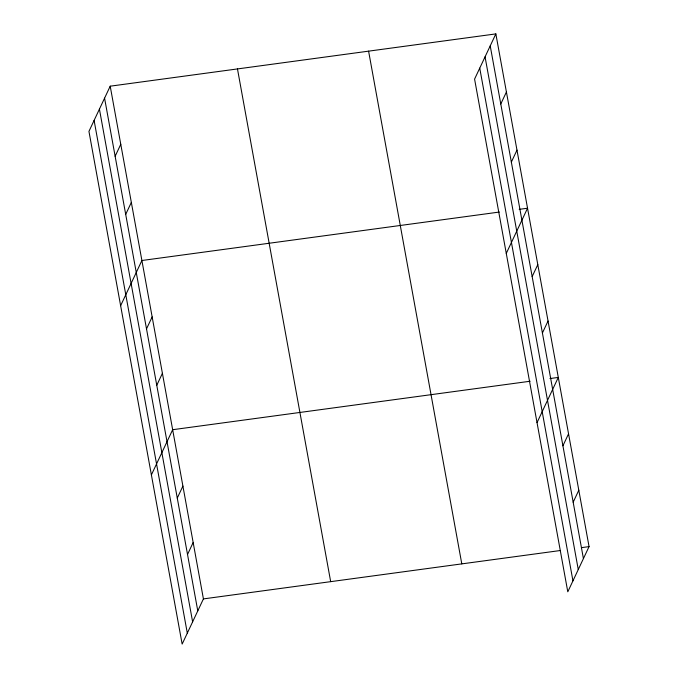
<?xml version="1.0" encoding="UTF-8"?>
<svg xmlns="http://www.w3.org/2000/svg" width="678" height="678" viewBox="0 0 678 678"><rect width="100%" height="100%" fill="white"/><g stroke="black" fill="none" stroke-linecap="round" stroke-linejoin="round"><path stroke-width="1.02" d="M110.209 86.182L88.945 131.379L182.145 644.1L203.417 598.903L110.209 86.182L495.855 33.9L589.055 546.621L567.791 591.818L474.583 79.097L495.855 33.9M115.141 156.262L120.777 144.287M125.701 214.375L131.337 202.4M120.633 305.702L141.897 260.505L499.381 212.044M146.516 328.881L152.152 316.906M156.771 385.282L162.406 373.307M151.389 474.905L172.661 429.708L530.137 381.239M177.272 498.076L182.907 486.101M187.526 554.477L193.162 542.502M500.779 103.988L506.415 92.005M511.348 162.093L516.983 150.118M506.271 253.419L527.543 208.222L519.195 209.358M532.162 276.599L537.798 264.623M542.408 333L548.044 321.025M537.035 422.623L558.299 377.426L549.951 378.553M562.918 445.802L568.554 433.827M573.173 502.203L578.809 490.228M203.417 598.903L559.85 550.587M581.758 547.612L589.055 546.621M490.219 45.875L583.419 558.596M485.058 56.842L578.266 569.562M479.744 68.131L572.952 580.86M368.595 51.155L461.794 563.876M237.47 68.927L330.678 581.648M104.573 98.157L197.781 610.878M99.42 109.116L192.62 621.845M94.098 120.413L187.306 633.133"/></g></svg>
